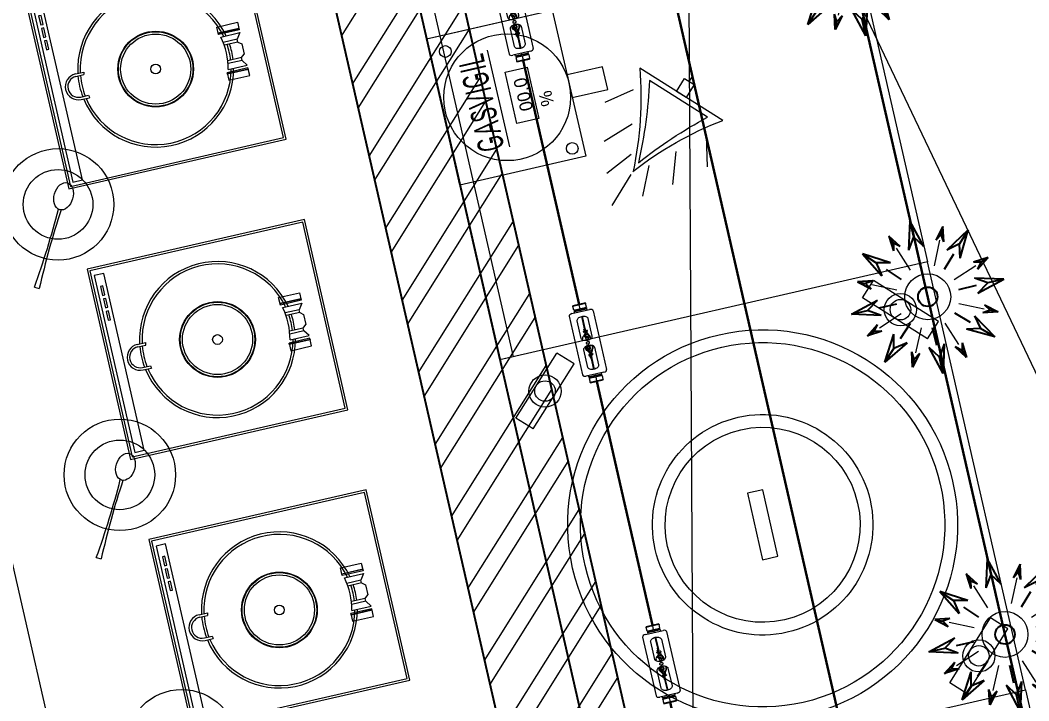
# Model space of a CAD drawing. Header units: millimetres. Extents: x 1667 to 847943, y 724 to 1832625.
# Drawn here: x 642981 to 644820, y 723251 to 724492 of the extents above; entities that cross this region are included whole.
import ezdxf

# ---------------------------------------------------------------- set-up
doc = ezdxf.new("R2010")
doc.units = ezdxf.units.MM
doc.linetypes.add('CENTER', pattern=[2, 1.25, -0.25, 0.25, -0.25])
doc.linetypes.add('CONTINULUS', pattern=[0])
for name, color, linetype, lineweight in [('2026-02-28_GF-SF BWP SET_MAIN BLOCK_SASANGIR RESORT$0$BRICK WALL_MOFA', 20, 'Continuous', 25), ('2026-02-28_GF-SF BWP SET_MAIN BLOCK_SASANGIR RESORT$0$HATCH LIGHT_MOFA', 253, 'Continuous', 0), ('DIMENSION_MOFA', 66, 'CENTER', 15), ('FACILITY kitchen equipment', 152, 'Continuous', 0), ('GH - KIT - PLAN', 32, 'Continuous', 0), ('GH - KIT EQUIP.', 2, 'Continuous', 9)]:
    doc.layers.add(name, color=color, linetype=linetype, lineweight=lineweight)
for name, color, linetype in [('EQUIP', 7, 'Continuous'), ('RI', 81, 'Continuous'), ('SSEPL - DIMENSION', 6, 'Continuous')]:
    doc.layers.add(name, color=color, linetype=linetype)
doc.layers.add('Fusible link', color=7, linetype='Continuous', true_color=0x30c200)
doc.layers.add('SSE PIPING', color=7, linetype='Continuous', lineweight=30, true_color=0x0512c2)
doc.layers.add('SSE SYS', color=7, linetype='Continuous', lineweight=15, true_color=0xeb0000)
doc.styles.add('ROMANS', font='romans.shx')

# ---------------------------------------------------------------- blocks, each defined once
blk = doc.blocks.new('GASVIGIL')
at = {"color": 1, "linetype": 'CONTINULUS', "lineweight": -2, "ltscale": 1000}
for points in [[(69.5, 45), (358.9, 45), (358.9, -204.3), (69.5, -204.3)], [(161.1, -88.6), (262.5, -88.6), (262.5, -132.5), (161.1, -132.5)], [(230.7, -204.3), (185.8, -204.3), (185.8, -274.6), (230.7, -274.6)]]:
    blk.add_lwpolyline(points, close=True, dxfattribs=at)
for centre, radius in [((214.5, -81.9), 122.4), ((327.1, 14.8), 11.3), ((90.1, -182.2), 11.3)]:
    blk.add_circle(centre, radius, dxfattribs=at)
at = {"color": 30, "linetype": 'CONTINULUS', "lineweight": -2, "ltscale": 1000, "true_color": 0xf26722, "insert": (120, -5.2), "char_height": 50, "attachment_point": 1, "style": 'ROMANS'}
blk.add_mtext_dynamic_manual_height_columns('{\\fArial Narrow|b0|i0|c0|p34;\\W0.65;\\T1.1;\\LGASVIGIL}', width=178.4, gutter_width=2.5, heights=[27], dxfattribs=at)
at = {"color": 242, "linetype": 'CONTINULUS', "lineweight": -2, "ltscale": 1000, "true_color": 0xcd2027, "insert": (180.3, -100.9), "char_height": 25, "width": 82.159, "attachment_point": 1, "style": 'ROMANS'}
blk.add_mtext('{\\fAgency FB|b0|i0|c0|p34;00.0  %}', dxfattribs=at)
blk = doc.blocks.new('FUSIBLE LINK')
at = {"layer": 'SSE SYS', "color": 0, "lineweight": 0}
for p, q in [((211.5, 22.5), (28.5, 22.5)), ((0, 11.8), (0, -11.8)), ((1.4, 11.8), (0, 11.8)), ((1.4, 11.8), (1.4, 12)), ((1.4, 11.8), (1.4, -11.8)), ((13.5, 12), (1.9, 12)), ((13.5, 0), (1.9, 0)), ((14, 11.8), (14, 12)), ((14, -11.8), (14, 11.8)), ((14, 10.9), (17.5, 10.9)), ((17.5, 11.5), (17.6, 12)), ((17.5, -11.5), (17.5, 11.5)), ((18.1, 12), (22.5, 12)), ((18.2, 0), (22.5, 0)), ((22.5, -16.5), (22.5, 16.5)), ((70.8, 0.7), (37.5, 0.7)), ((47.5, 10), (102.5, 10)), ((70.8, 0.7), (70.8, -0.4)), ((82, 2.7), (82, -0.4)), ((84, 3.5), (83, 3.5)), ((83, 0.3), (84, 0.3)), ((85, 2.7), (85, -0.4)), ((95, 0), (95, -1.1)), ((98.7, 0.4), (98.7, 1.1)), ((109.9, 6.7), (104.5, 6.7)), ((110.3, 0.4), (110.3, 1.1)), ((112, -3.1), (112, 3.1)), ((117, 1.2), (117, -1.2)), ((123, -1.2), (123, 1.2)), ((131.3, 7.8), (135.5, 7.8)), ((137.5, 10), (192.5, 10)), ((145, 0), (145, 1.1)), ((154.7, 2.7), (154.7, -0.4)), ((155.7, 3.5), (156.6, 3.5)), ((156.6, 0.3), (155.7, 0.3)), ((157.6, 2.7), (157.6, -0.4)), ((168.8, 0.7), (168.8, -0.4)), ((202.5, 0.7), (168.8, 0.7)), ((217.5, 16.5), (217.5, -16.5)), ((221.9, 12), (217.5, 12)), ((221.9, 0), (217.5, 0)), ((222.5, 11.5), (222.4, 12)), ((222.5, 11.5), (222.5, -11.5)), ((226, 10.9), (222.5, 10.9)), ((226, 11.8), (226, 12)), ((226, 11.8), (226, -11.8)), ((226.5, 12), (238.1, 12)), ((226.5, 0), (238.1, 0)), ((238.6, 11.8), (238.6, 12)), ((238.6, -11.8), (238.6, 11.8)), ((238.6, 11.8), (240, 11.8)), ((240, -11.8), (240, 11.8)), ((1.4, -11.8), (0, -11.8)), ((1.4, -11.8), (1.4, -12)), ((13.5, -12), (1.9, -12)), ((14, -10.9), (17.5, -10.9)), ((14, -11.8), (14, -12)), ((17.5, -11.5), (17.6, -12)), ((18.1, -12), (22.5, -12)), ((70.8, -0.6), (37.5, -0.6)), ((102.5, -10), (47.5, -10)), ((70.8, -0.4), (70.8, -0.6)), ((82, -3.6), (82, -0.4)), ((84, -4.4), (83, -4.4)), ((85, -0.4), (85, -3.6)), ((104.5, -6.7), (109.9, -6.7)), ((104.5, -7.8), (108.7, -7.8)), ((135.5, -5.6), (129.2, -5.6)), ((130.1, -6.7), (135.5, -6.7)), ((192.5, -10), (137.5, -10)), ((154.7, -0.4), (154.7, -3.6)), ((155.7, -4.4), (156.6, -4.4)), ((157.6, -3.6), (157.6, -0.4)), ((168.8, -0.4), (168.8, -0.6)), ((202.5, -0.6), (168.8, -0.6)), ((221.9, -12), (217.5, -12)), ((222.5, -11.5), (222.4, -12)), ((226, -10.9), (222.5, -10.9)), ((226, -11.8), (226, -12)), ((226.5, -12), (238.1, -12)), ((238.6, -11.8), (240, -11.8)), ((238.6, -11.8), (238.6, -12)), ((211.5, -22.5), (28.5, -22.5))]:
    blk.add_line(p, q, dxfattribs=at)
for centre, start, end in [((28.5, 16.5), 90, 180), ((211.5, 16.5), 0, 90), ((28.5, -16.5), 180, 270), ((211.5, -16.5), 270, 0)]:
    blk.add_arc(centre, 6, start, end, dxfattribs=at)
for centre, major_axis in [((76.3, 1.3), (0.107, 0.641)), ((163.3, 1.3), (-0.107, 0.641))]:
    blk.add_ellipse(centre, major_axis=major_axis, ratio=0.135102, dxfattribs=at)
for centre, major_axis, ratio, start_param, end_param in [((83, 2.7), (-1, 0), 0.769374, 4.712389, 6.283185), ((83, -0.4), (-1, 0), 0.769374, 4.712389, 6.283185), ((84, 2.7), (1, 0), 0.769374, 0, 1.570796), ((84, -0.4), (1, 0), 0.769374, 0, 1.570796), ((104.5, 0), (-9.5, 0), 0.707107, 5.998219, 7.853982), ((104.5, 0), (-9.5, 0), 0.707107, 4.712389, 5.774777), ((104.5, 1.1), (5.76, 0), 0.707107, 2.942229, 8.903945), ((104.5, 1.1), (4.76, 0), 0.707107, 2.951279, 8.856853), ((135.5, -1.1), (-4.76, 0), 0.707107, 4.335447, 6.067777), ((135.5, 1.1), (9.5, 0), 0.707107, 0.313248, 1.570796), ((135.5, 1.1), (9.5, 0), 0.707107, 4.712389, 6.385879), ((135.5, 0), (9.5, 0), 0.707107, 4.712389, 6.283185), ((135.5, -1.1), (4.76, 0), 0.707107, 0.215408, 0.824896), ((155.7, 2.7), (-1, 0), 0.769374, 4.712389, 6.283185), ((155.7, -0.4), (-1, 0), 0.769374, 4.712389, 6.283185), ((156.6, 2.7), (1, 0), 0.769374, 0, 1.570796), ((156.6, -0.4), (1, 0), 0.769374, 0, 1.570796), ((83, -3.6), (-1, 0), 0.769374, 0, 1.570796), ((84, -3.6), (1, 0), 0.769374, 4.712389, 6.283185), ((104.5, -1.1), (-9.5, 0), 0.707107, 0, 1.570796), ((155.7, -3.6), (-1, 0), 0.769374, 0, 1.570796), ((156.6, -3.6), (1, 0), 0.769374, 4.712389, 6.283185)]:
    blk.add_ellipse(centre, major_axis=major_axis, ratio=ratio, start_param=start_param, end_param=end_param, dxfattribs=at)
for points, weights in [([(1.9, 12), (1, 6), (1.9, 0)], [1.07710249847, 1.24373083487, 1.07710249847]), ([(1.4, 12), (1.4, 12), (1.9, 12)], [1.16041666667, 1.16041666667, 1.07710249847]), ([(1.9, 0), (1, -6), (1.9, -12)], [1.07710249847, 1.24373083487, 1.07710249847]), ([(13.5, 12), (14, 12), (14, 12)], [1.07710249847, 1.16041666667, 1.16041666667]), ([(13.5, 0), (14.4, 6), (13.5, 12)], [1.07710249847, 1.24373083487, 1.07710249847]), ([(13.5, -12), (14.4, -6), (13.5, 0)], [1.07710249847, 1.24373083487, 1.07710249847]), ([(18.1, 12), (17.6, 12), (17.6, 12)], [1.00344322391, 1.08333333333, 1.08333333333]), ([(18.2, 0), (17.2, 6), (18.1, 12)], [1.00136118663, 1.15523047531, 1.00343082543]), ([(18.1, -12), (17.2, -6), (18.2, 0)], [1.00343082542, 1.15523047531, 1.00136118663]), ([(222.4, 12), (222.4, 12), (221.9, 12)], [1.08333333333, 1.08333333333, 1.00764795771]), ([(221.9, 12), (222.8, 6), (221.9, 0)], [1.00767581319, 1.1670909423, 1.00981175327]), ([(221.9, 0), (222.8, -6), (221.9, -12)], [1.00981175327, 1.1670909423, 1.00767581319]), ([(226.5, 12), (225.6, 6), (226.5, 0)], [1.07710249847, 1.24373083487, 1.07710249847]), ([(226, 12), (226, 12), (226.5, 12)], [1.16041666667, 1.16041666667, 1.07710249847]), ([(226.5, 0), (225.6, -6), (226.5, -12)], [1.07710249847, 1.24373083487, 1.07710249847]), ([(238.1, 0), (239, 6), (238.1, 12)], [1.07710249847, 1.24373083487, 1.07710249847]), ([(238.1, 12), (238.6, 12), (238.6, 12)], [1.07710249847, 1.16041666667, 1.16041666667]), ([(238.1, -12), (239, -6), (238.1, 0)], [1.07710249847, 1.24373083487, 1.07710249847]), ([(1.9, -12), (1.4, -12), (1.4, -12)], [1.07710249847, 1.16041666667, 1.16041666667]), ([(14, -12), (14, -12), (13.5, -12)], [1.16041666667, 1.16041666667, 1.07710249847]), ([(17.6, -12), (17.6, -12), (18.1, -12)], [1.08333333333, 1.08333333333, 1.00344322392]), ([(221.9, -12), (222.4, -12), (222.4, -12)], [1.00764795771, 1.08333333333, 1.08333333333]), ([(226.5, -12), (226, -12), (226, -12)], [1.07710249847, 1.16041666667, 1.16041666667]), ([(238.6, -12), (238.6, -12), (238.1, -12)], [1.16041666667, 1.16041666667, 1.07710249847])]:
    blk.add_rational_spline(points, weights, degree=2, dxfattribs=at)
for points, knots in [([(47.5, -10), (46.2, -10), (44.9, -9.7), (42.4, -8.7), (41.3, -8), (39.5, -6.2), (38.8, -5.1), (37.8, -2.6), (37.5, -1.3), (37.5, 1.3), (37.8, 2.6), (38.8, 5.1), (39.5, 6.2), (41.3, 8), (42.4, 8.7), (44.9, 9.7), (46.2, 10), (47.5, 10)], [-3.028815, -3.028815, -3.028815, -3.028815, -2.650181, -2.650181, -2.271547, -2.271547, -1.892977, -1.892977, -1.514407, -1.514407, -1.135838, -1.135838, -0.757268, -0.757268, -0.378634, -0.378634, 0, 0, 0, 0]), ([(85, 0.6), (85.7, 0.6), (86.4, 0.7), (88.4, 1), (89.6, 1.4), (91.9, 2.4), (93.1, 2.8), (95.2, 3.2), (96, 3.3), (98.1, 3.3), (99.4, 3.2), (101.2, 2.7), (101.7, 2.5), (102.3, 2.1), (102.6, 1.9), (103.1, 1.4), (103.4, 1.1), (103.7, 0.4), (103.8, 0), (103.9, -0.7), (103.9, -1.1), (103.7, -1.8), (103.7, -2), (103.6, -2.2)], [0, 0, 0, 0, 0.217722, 0.217722, 0.599337, 0.599337, 1.001087, 1.001087, 1.237962, 1.237962, 1.634576, 1.634576, 1.793536, 1.793536, 1.887731, 1.887731, 2.035841, 2.035841, 2.164918, 2.164918, 2.307792, 2.307792, 2.392726, 2.392726, 2.392726, 2.392726]), ([(102.3, -1.9), (102.3, -1.8), (102.4, -1.7), (102.6, -1.2), (102.6, -0.8), (102.5, -0.2), (102.5, -0.1), (102.3, 0.3), (102.3, 0.4), (102, 0.7), (101.8, 0.9), (101.3, 1.2), (101, 1.4), (100.4, 1.6), (100, 1.7), (99, 1.9), (98.4, 2), (96.9, 2), (96, 2), (93.9, 1.7), (92.8, 1.3), (90.7, 0.5), (89.5, 0), (87.2, -0.5), (86.1, -0.7), (85, -0.7)], [1.927663, 1.927663, 1.927663, 1.927663, 1.971839, 1.971839, 2.14146, 2.14146, 2.223179, 2.223179, 2.288169, 2.288169, 2.392051, 2.392051, 2.484571, 2.484571, 2.605248, 2.605248, 2.785636, 2.785636, 3.064619, 3.064619, 3.414855, 3.414855, 3.792298, 3.792298, 4.131386, 4.131386, 4.131386, 4.131386]), ([(100.6, 1.5), (100.6, 1.4), (100.5, 1.4), (100.2, 1.1), (100, 0.8), (99.9, 0.5), (99.9, 0.4), (99.9, 0.4)], [7.1761552, 7.1761552, 7.1761552, 7.1761552, 7.2463126, 7.2463126, 7.5518512, 7.5518512, 7.6082514, 7.6082514, 7.6082514, 7.6082514]), ([(109.1, 0.4), (109.1, 0.5), (109, 0.7), (108.7, 1.2), (108.4, 1.5), (107.8, 1.9), (107.4, 2.2), (106.5, 2.5), (106.1, 2.6), (105.1, 2.8), (104.6, 2.8), (103.6, 2.7), (103.1, 2.6), (102.4, 2.5), (102.2, 2.4), (102, 2.3)], [4.958119, 4.958119, 4.958119, 4.958119, 5.153641, 5.153641, 5.481226, 5.481226, 5.77758, 5.77758, 6.070578, 6.070578, 6.364746, 6.364746, 6.659288, 6.659288, 6.800091, 6.800091, 6.800091, 6.800091]), ([(102.5, 10), (103.8, 10), (105.1, 9.7), (107.6, 8.7), (108.7, 8), (110.5, 6.2), (111.2, 5.1), (112.2, 2.6), (112.5, 1.3), (112.5, -1.3), (112.2, -2.6), (111.2, -5.1), (110.5, -6.2), (108.7, -8), (107.6, -8.7), (105.1, -9.7), (103.8, -10), (102.5, -10)], [0, 0, 0, 0, 0.378634, 0.378634, 0.757268, 0.757268, 1.135838, 1.135838, 1.514407, 1.514407, 1.892977, 1.892977, 2.271547, 2.271547, 2.650181, 2.650181, 3.028815, 3.028815, 3.028815, 3.028815]), ([(120, 3.3), (120.4, 3.3), (120.8, 3.2), (121.6, 2.8), (122, 2.6), (122.6, 2), (122.8, 1.6), (123.2, 0.8), (123.2, 0.4), (123.2, -0.4), (123.2, -0.8), (122.8, -1.6), (122.6, -2), (122, -2.6), (121.6, -2.8), (120.8, -3.2), (120.4, -3.2), (119.6, -3.2), (119.2, -3.2), (118.4, -2.8), (118, -2.6), (117.4, -2), (117.2, -1.6), (116.8, -0.8), (116.8, -0.4), (116.8, 0.4), (116.8, 0.8), (117.2, 1.6), (117.4, 2), (118, 2.6), (118.4, 2.8), (119.2, 3.2), (119.6, 3.3), (120, 3.3)], [0, 0, 0, 0, 0.122487, 0.122487, 0.244974, 0.244974, 0.367461, 0.367461, 0.489948, 0.489948, 0.612435, 0.612435, 0.734921, 0.734921, 0.857408, 0.857408, 0.979896, 0.979896, 1.102383, 1.102383, 1.22487, 1.22487, 1.347356, 1.347356, 1.469843, 1.469843, 1.59233, 1.59233, 1.714817, 1.714817, 1.837304, 1.837304, 1.959791, 1.959791, 1.959791, 1.959791]), ([(137.5, -10), (136.2, -10), (134.9, -9.7), (132.4, -8.7), (131.3, -8), (129.5, -6.2), (128.8, -5.1), (127.8, -2.6), (127.5, -1.3), (127.5, 1.3), (127.8, 2.6), (128.8, 5.1), (129.5, 6.2), (131.3, 8), (132.4, 8.7), (134.9, 9.7), (136.2, 10), (137.5, 10)], [-3.028815, -3.028815, -3.028815, -3.028815, -2.650181, -2.650181, -2.271547, -2.271547, -1.892977, -1.892977, -1.514407, -1.514407, -1.135838, -1.135838, -0.757268, -0.757268, -0.378634, -0.378634, 0, 0, 0, 0]), ([(140.3, 0.2), (140.3, -0.1), (140.1, -0.5), (139.7, -1.2), (139.4, -1.5), (138.8, -1.9), (138.4, -2.2), (137.5, -2.5), (137.1, -2.6), (136.1, -2.8), (135.6, -2.8), (134.6, -2.7), (134.1, -2.6), (133.2, -2.4), (132.8, -2.2), (132, -1.8), (131.7, -1.6), (131.2, -1.1), (131, -0.8), (130.8, -0.3), (130.7, 0), (130.7, 0.2)], [1.570796, 1.570796, 1.570796, 1.570796, 2.012049, 2.012049, 2.339634, 2.339634, 2.635988, 2.635988, 2.928985, 2.928985, 3.223153, 3.223153, 3.517695, 3.517695, 3.81113, 3.81113, 4.10472, 4.10472, 4.410259, 4.410259, 4.712389, 4.712389, 4.712389, 4.712389]), ([(136.3, -2.7), (136.2, -2.4), (136.1, -2.1), (135.8, -1.3), (135.8, -0.8), (135.9, 0), (135.9, 0.3), (136.2, 0.9), (136.4, 1.2), (137, 1.8), (137.3, 2.1), (138, 2.5), (138.5, 2.7), (139.5, 3), (140.1, 3.1), (141.6, 3.3), (142.6, 3.3), (144.7, 3.2), (146, 3), (148.3, 2.2), (149.4, 1.6), (151.6, 0.9), (152.7, 0.7), (154.1, 0.6), (154.4, 0.6), (154.7, 0.6)], [2.023629, 2.023629, 2.023629, 2.023629, 2.138276, 2.138276, 2.33333, 2.33333, 2.421199, 2.421199, 2.567305, 2.567305, 2.696329, 2.696329, 2.839885, 2.839885, 3.028475, 3.028475, 3.301463, 3.301463, 3.682223, 3.682223, 4.060763, 4.060763, 4.399366, 4.399366, 4.484991, 4.484991, 4.484991, 4.484991]), ([(154.7, -0.7), (153.9, -0.7), (153.1, -0.6), (150.9, -0.3), (149.6, 0.2), (147, 1.3), (145.6, 1.7), (143.5, 2), (142.8, 2), (141.5, 2), (140.9, 1.9), (139.9, 1.7), (139.4, 1.6), (138.7, 1.4), (138.4, 1.2), (138, 1), (137.9, 0.9), (137.6, 0.6), (137.4, 0.4), (137.2, 0), (137.1, -0.2), (137.1, -0.7), (137.1, -1), (137.3, -1.7), (137.4, -2.1), (137.7, -2.4), (137.7, -2.4), (137.7, -2.4)], [0, 0, 0, 0, 0.240735, 0.240735, 0.669452, 0.669452, 1.116471, 1.116471, 1.319401, 1.319401, 1.495533, 1.495533, 1.643532, 1.643532, 1.738305, 1.738305, 1.798805, 1.798805, 1.894993, 1.894993, 1.990364, 1.990364, 2.118017, 2.118017, 2.280462, 2.280462, 2.283284, 2.283284, 2.283284, 2.283284]), ([(162.2, 0.4), (163.7, 0.5), (165.2, 0.5), (167.4, 0.6), (168.1, 0.6), (168.8, 0.7)], [0.4577605, 0.4577605, 0.4577605, 0.4577605, 0.9134652, 0.9134652, 1.1257771, 1.1257771, 1.1257771, 1.1257771]), ([(192.5, 10), (193.8, 10), (195.1, 9.7), (197.6, 8.7), (198.7, 8), (200.5, 6.2), (201.2, 5.1), (202.2, 2.6), (202.5, 1.3), (202.5, -1.3), (202.2, -2.6), (201.2, -5.1), (200.5, -6.2), (198.7, -8), (197.6, -8.7), (195.1, -9.7), (193.8, -10), (192.5, -10)], [0, 0, 0, 0, 0.378634, 0.378634, 0.757268, 0.757268, 1.135838, 1.135838, 1.514407, 1.514407, 1.892977, 1.892977, 2.271547, 2.271547, 2.650181, 2.650181, 3.028815, 3.028815, 3.028815, 3.028815]), ([(82, -1.4), (78.8, -0.9), (75.5, -0.8), (71.7, -0.7), (71.3, -0.7), (70.8, -0.6)], [0, 0, 0, 0, 0.993496, 0.993496, 1.125968, 1.125968, 1.125968, 1.125968]), ([(96.8, -5), (96.2, -4.9), (95.7, -4.8), (93.8, -4.3), (92.5, -3.9), (89.2, -2.8), (87.1, -2.3), (85, -2)], [3.239476, 3.239476, 3.239476, 3.239476, 3.399636, 3.399636, 3.830524, 3.830524, 4.482784, 4.482784, 4.482784, 4.482784]), ([(85.2, -0.7), (87.3, -1), (89.3, -1.5), (92.7, -2.6), (94.1, -3.1), (95.6, -3.4)], [0.019334, 0.019334, 0.019334, 0.019334, 0.660667, 0.660667, 1.121037, 1.121037, 1.121037, 1.121037]), ([(154.7, -2), (152.8, -2.2), (150.8, -2.7), (147.5, -3.8), (146, -4.3), (143.6, -4.9), (142.7, -5.1), (141.7, -5.1), (141.6, -5.1), (141.6, -5.1)], [0, 0, 0, 0, 0.594463, 0.594463, 1.07955, 1.07955, 1.36646, 1.36646, 1.375298, 1.375298, 1.375298, 1.375298]), ([(143.6, -3.5), (143.6, -3.5), (143.6, -3.5), (144.8, -3.3), (145.9, -2.9), (149.4, -1.8), (151.9, -1.1), (154.5, -0.7)], [2.955523, 2.955523, 2.955523, 2.955523, 2.965126, 2.965126, 3.316615, 3.316615, 4.110893, 4.110893, 4.110893, 4.110893])]:
    blk.add_open_spline(points, degree=3, knots=knots, dxfattribs=at)
for points in [[(70.8, 0.7), (73, 0.6), (75.2, 0.5), (77.4, 0.4)], [(82, -0.5), (80.1, -0.2), (78.2, 0.3), (76.2, 0.6)], [(76.5, 1.9), (78.3, 1.6), (80.2, 1.1), (82, 0.8)], [(157.6, 0.8), (159.5, 1.1), (161.4, 1.6), (163.2, 1.9)], [(163.4, 0.6), (161.5, 0.3), (159.6, -0.2), (157.6, -0.5)], [(168.8, -0.6), (165.1, -0.8), (161.3, -0.8), (157.6, -1.4)]]:
    blk.add_open_spline(points, degree=3, dxfattribs=at)
blk = doc.blocks.new('*U187')
at = {"xscale": 0.6}
blk.add_blockref('FUSIBLE LINK', (-83, 0), dxfattribs=at)
blk = doc.blocks.new('*U186')
at = {"color": 0, "linetype": 'ByBlock', "lineweight": -2, "transparency": 16777216}
blk.add_blockref('*U187', (0, 0), dxfattribs=at)
blk = doc.blocks.new('FLU. LINK SLD')
at = {"layer": 'Fusible link', "color": 1, "lineweight": 30, "true_color": 0xff0000}
for p, q in [((72, 0), (300, 0)), ((444, 0), (672, 0))]:
    blk.add_line(p, q, dxfattribs=at)
at = {"color": 7, "xscale": -1}
blk.add_blockref('*U186', (361, 0), dxfattribs=at)
blk = doc.blocks.new('*U292')
blk.add_blockref('FLU. LINK SLD', (-372, 0))
blk = doc.blocks.new('*U291')
at = {"layer": 'Fusible link', "color": 0, "linetype": 'ByBlock', "lineweight": -2, "transparency": 16777216}
for p in [(3000, 0), (3600, 0), (4200, 0)]:
    blk.add_blockref('*U292', p, dxfattribs=at)
blk = doc.blocks.new('as')
at = {"layer": 'RI', "color": 6}
for p, q in [((5465.8, 12710.1), (5481.9, 12687.3)), ((5468, 12682.3), (5465.8, 12710.1))]:
    blk.add_line(p, q, dxfattribs=at)
for points in [[(5465.8, 12710.1), (5470.9, 12696)], [(5468, 12682.3), (5470.9, 12696), (5481.9, 12687.3)]]:
    blk.add_lwpolyline(points, dxfattribs=at)
blk = doc.blocks.new('earsty')
at = {"layer": 'RI', "color": 3}
for p, q in [((5514.5, 12632.3), (5528.7, 12684)), ((5528.7, 12684), (5542.9, 12632.3))]:
    blk.add_line(p, q, dxfattribs=at)
for points in [[(5528.7, 12684), (5528.7, 12654)], [(5514.5, 12632.3), (5528.7, 12654), (5542.9, 12632.3)]]:
    blk.add_lwpolyline(points, dxfattribs=at)
blk = doc.blocks.new('N2 NOZZLE')
at = {"layer": 'RI', "color": 2}
for p, q in [((8849.9, 10451.9), (8849.9, 10418.8)), ((8787, 10426.6), (8809.9, 10402.7)), ((8915.4, 10424), (8891.5, 10401.1)), ((8759.4, 10365.1), (8792.4, 10365.1)), ((8940.7, 10361.8), (8907.6, 10361.8)), ((8787, 10295.6), (8809.9, 10319.5)), ((8915.4, 10298.2), (8891.5, 10321.1)), ((8849.9, 10270.3), (8849.9, 10303.4))]:
    blk.add_line(p, q, dxfattribs=at)
at = {"layer": 'RI', "color": 3}
blk.add_circle((8849.9, 10361.1), 17.7, dxfattribs=at)
at = {"layer": 'SSE SYS', "color": 3}
for p, q in [((8830.2, 10415.3), (8814, 10459.8)), ((8874.3, 10413.4), (8893.9, 10455.5)), ((8797.6, 10385.5), (8755, 10405.7)), ((8904.1, 10380.8), (8949.2, 10396.8)), ((8795.7, 10341.4), (8752.8, 10325.7)), ((8902.2, 10336.7), (8945.4, 10316.6)), ((8825.5, 10308.8), (8805.3, 10265.5)), ((8869.6, 10306.9), (8885.6, 10263.1))]:
    blk.add_line(p, q, dxfattribs=at)
at = {"layer": 'SSE SYS', "color": 6}
blk.add_circle((8849.9, 10361.1), 41.8, dxfattribs=at)
at = {"layer": 'SSEPL - DIMENSION'}
for name, p in [('earsty', (3321.2, -2180.5)), ('as', (3339.3, -2225.8))]:
    blk.add_blockref(name, p, dxfattribs=at)
for name, p, rotation in [('earsty', (13555.6, -2511.9), 43.86927902025781), ('as', (13853.7, -2435.5), 44.99999999919728), ('earsty', (21391.6, 4836.4), 89.99999999968108), ('as', (21329, 4607.4), 88.89712622311059), ('earsty', (21528.5, 15567.9), 136.116081330813), ('as', (21646.8, 15364.8), 134.9999999992035)]:
    blk.add_blockref(name, p, dxfattribs=dict(at, rotation=rotation))
at = {"layer": 'SSEPL - DIMENSION', "xscale": -1}
for name, p, rotation in [('as', (13242.5, -2658.2), 355.000000000404), ('earsty', (3639.9, -2316.2), 313.8692790201218), ('as', (2641.1, -1896), 309.4931779048613), ('earsty', (-3691.7, 4833.2), 270.0000000003189), ('as', (-4169.4, 5968.5), 265.0000000004954), ('earsty', (-4023.2, 15066.7), 226.1307608134773), ('earsty', (3321.2, 22902.7), 180), ('as', (-3462, 16461.1), 220.0000000005127)]:
    blk.add_blockref(name, p, dxfattribs=dict(at, rotation=rotation))
blk = doc.blocks.new('N2 NOZZLE - #01')
at = {"layer": 'SSEPL - DIMENSION'}
blk.add_blockref('N2 NOZZLE', (0, 0), dxfattribs=at)
blk = doc.blocks.new('*U294')
at = {"layer": 'SSEPL - DIMENSION', "color": 6, "xscale": -1}
blk.add_blockref('N2 NOZZLE - #01', (8849.9, -10361.1), dxfattribs=at)
blk = doc.blocks.new('*U293')
at = {"layer": 'SSE SYS', "color": 0, "linetype": 'ByBlock', "lineweight": -2, "transparency": 16777216}
for p in [(3156.3, 0), (3787.6, 0), (4418.9, 0)]:
    blk.add_blockref('*U294', p, dxfattribs=at)
blk = doc.blocks.new('DUCT NOZZLE')
at = {"color": 6}
for p, q in [((149.4, 149.4), (196.1, 196.1)), ((60.3, 126.7), (79.4, 183.6)), ((78.4, -10.3), (-10.3, 78.4)), ((126.7, 60.3), (183.6, 79.4)), ((7.8, 7.8), (0, 0))]:
    blk.add_line(p, q, dxfattribs=at)
blk.add_lwpolyline([(34.6, 20), (20, 34.6), (0.4, 15.1), (15.1, 0.4)], close=True, dxfattribs=at)
for centre, start, end in [((-227.3, 875.4), 285.2307, 295.7245), ((875.4, -227.3), 154.2755, 164.7693)]:
    blk.add_arc(centre, 826, start, end, dxfattribs=at)
at = {"layer": 'SSE SYS', "color": 3}
for p, q in [((113.7, 140.5), (137.7, 192.1)), ((-0.2, 111.2), (10.6, 166.4)), ((140.5, 113.7), (192.1, 137.7)), ((90.6, -36), (-36, 90.6)), ((111.2, -0.2), (166.4, 10.6))]:
    blk.add_line(p, q, dxfattribs=at)
for centre, start, end in [((-125.2, 718.4), 278.0874, 295.1605), ((718.4, -125.2), 154.8395, 171.9126)]:
    blk.add_arc(centre, 634.2, start, end, dxfattribs=at)
blk = doc.blocks.new('*U298')
blk.add_blockref('DUCT NOZZLE', (-80.1, -80.1))
blk = doc.blocks.new('*U297')
at = {"layer": 'SSE SYS', "color": 0, "linetype": 'ByBlock', "lineweight": -2, "transparency": 16777216}
blk.add_blockref('*U298', (2899, 0), dxfattribs=at)
blk = doc.blocks.new('FSS03')
at = {"layer": 'SSE PIPING', "elevation": 0}
for points in [[(1174757.7, -1362052.3), (1174757.7, -1357075.5)], [(1175086.2, -1362352.5), (1175086.2, -1357075.5)]]:
    blk.add_lwpolyline(points, dxfattribs=at)
at = {"layer": 'SSE SYS', "color": 30, "elevation": 0}
blk.add_lwpolyline([(1174300.4, -1357027.4), (1174300.4, -1362627.5), (1175550.4, -1362627.5), (1175550.4, -1357027.4)], close=True, dxfattribs=at)
at = {"layer": 'Fusible link', "xscale": -1, "rotation": 89.99999999999994}
blk.add_blockref('*U291', (1174463.4, -1357433.5, 0), dxfattribs=at)
at = {"layer": 'SSE SYS', "xscale": -1, "rotation": 89.99999999999994}
for name, p in [('*U293', (1175086.2, -1357302.3, 0)), ('*U297', (1174677.6, -1357783.9, 0))]:
    blk.add_blockref(name, p, dxfattribs=at)
blk = doc.blocks.new('FURNITURE BOH')
at = {"layer": 'EQUIP', "color": 4, "lineweight": -3}
blk.add_line((-22430, 14475, 0), (-22430, 12075, 0), dxfattribs=at)
at = {"layer": 'FACILITY kitchen equipment', "color": 177, "true_color": 0x293189}
for p, q in [((-22425.5, 13269.4, 0), (-22326.5, 13368.4, 0)), ((-22300.1, 13342, 0), (-22326.5, 13368.4, 0)), ((-21760.7, 13342, 0), (-21734.3, 13368.4, 0)), ((-21635.4, 13269.4, 0), (-21734.3, 13368.4, 0)), ((-22399.1, 13243.1, 0), (-22300.1, 13342, 0)), ((-21661.8, 13243.1, 0), (-21760.7, 13342, 0)), ((-22399.1, 13243.1, 0), (-22425.5, 13269.4, 0)), ((-21661.8, 13243.1, 0), (-21635.4, 13269.4, 0)), ((-21762.1, 12622.5, 0), (-21663.1, 12721.4, 0)), ((-21636.8, 12695.1, 0), (-21663.1, 12721.4, 0)), ((-21735.7, 12596.1, 0), (-21636.8, 12695.1, 0)), ((-21735.7, 12596.1, 0), (-21762.1, 12622.5, 0)), ((-21735.7, 12596.1, 0), (-21762.1, 12622.5, 0))]:
    blk.add_line(p, q, dxfattribs=at)
at = {"layer": 'FACILITY kitchen equipment', "color": 177, "true_color": 0x293189, "elevation": 0}
for points in [[(-21630.4, 12579.6), (-21630.4, 13379.6), (-22430.4, 13379.6), (-22430.4, 12579.6)], [(-22016.1, 13041.8), (-22044.8, 13041.8), (-22044.8, 12917.4), (-22016.1, 12917.4)], [(-21630.4, 12579.6), (-21630.4, 11779.6), (-22430.4, 11779.6), (-22430.4, 12579.6)]]:
    blk.add_lwpolyline(points, close=True, dxfattribs=at)
at = {"layer": 'FACILITY kitchen equipment', "color": 177, "true_color": 0x293189}
for centre, radius in [((-22362.8, 13305.7, 0), 29.4), ((-21698, 13305.7, 0), 29.4), ((-22362.8, 13305.7, 0), 18.7), ((-21698, 13305.7, 0), 18.7), ((-21699.4, 12658.8, 0), 29.4), ((-21699.4, 12658.8, 0), 18.7)]:
    blk.add_circle(centre, radius, dxfattribs=at)
for major_axis, start_param, end_param in [((-0.2, 355.4), -0.000583, 6.282602), ((-0.5, 332.1), -0.001425, 6.28176), ((-0.4, 201), -0.00176, 6.281425), ((0, 177.7), -0.000039, 6.283146)]:
    blk.add_ellipse((-22030.4, 12979.6, 0), major_axis=major_axis, ratio=1, start_param=start_param, end_param=end_param, dxfattribs=at)
at = {"layer": 'GH - KIT - PLAN', "color": 6, "lineweight": -2}
for p, q in [((-22430, 17380), (-21180.2, 11779.6, 0)), ((-22430, 11779.6, 0), (-21180.2, 17380, 0))]:
    blk.add_line(p, q, dxfattribs=at)
at = {"layer": 'GH - KIT EQUIP.', "ltscale": 0.5}
blk.add_line((-23380, 17100, 0), (-23380, 11740, 0), dxfattribs=at)
at = {"layer": 'GH - KIT EQUIP.'}
for p, q in [((-23068.5, 14060.2), (-23053.1, 14060.2)), ((-23068.5, 14055.6), (-23053.9, 14055.6)), ((-22795.1, 14066.6), (-22759.3, 14066.6)), ((-22766.9, 14055.9), (-22793, 14055.9)), ((-22759.3, 14066.6), (-22766.9, 14055.9)), ((-22766.9, 14050.8), (-22766.9, 14055.9)), ((-22766.9, 14050.8), (-22792.4, 14050.8)), ((-22766.9, 14050.8), (-22760.7, 14045.7)), ((-22760.7, 14045.7), (-22760.7, 14026.8)), ((-23068.5, 14016.9), (-23053.9, 14016.9)), ((-22766.9, 14016.5), (-22793, 14016.5)), ((-22766.9, 14021.7), (-22792.4, 14021.7)), ((-22766.9, 14021.7), (-22760.7, 14026.8)), ((-22766.9, 14016.5), (-22766.9, 14021.7)), ((-22759.4, 14005.8), (-22766.9, 14016.5)), ((-23068.5, 14012.3), (-23053.1, 14012.3)), ((-22795.1, 14005.8), (-22759.4, 14005.8)), ((-22795.1, 13561), (-22759.4, 13561)), ((-22759.4, 13561), (-22766.9, 13550.3)), ((-23068.5, 13554.6), (-23053.1, 13554.6)), ((-23068.5, 13550), (-23053.9, 13550)), ((-22766.9, 13550.3), (-22793.1, 13550.3)), ((-22766.9, 13545.2), (-22792.4, 13545.2)), ((-22766.9, 13545.2), (-22766.9, 13550.3)), ((-22766.9, 13545.2), (-22760.7, 13540.1)), ((-22760.7, 13540.1), (-22760.7, 13521.2)), ((-22766.9, 13516.1), (-22760.7, 13521.2)), ((-23068.5, 13511.4), (-23053.9, 13511.4)), ((-23068.5, 13506.7), (-23053.1, 13506.7)), ((-22795.2, 13500.2), (-22759.4, 13500.2)), ((-22766.9, 13510.9), (-22793.1, 13510.9)), ((-22766.9, 13516.1), (-22792.4, 13516.1)), ((-22766.9, 13510.9), (-22766.9, 13516.1)), ((-22759.4, 13500.2), (-22766.9, 13510.9)), ((-23068.6, 13049), (-23053.2, 13049)), ((-23068.6, 13044.4), (-23053.9, 13044.4)), ((-22795.2, 13055.4), (-22759.4, 13055.4)), ((-22766.9, 13044.7), (-22793.1, 13044.7)), ((-22759.4, 13055.4), (-22766.9, 13044.7)), ((-22766.9, 13039.6), (-22766.9, 13044.7)), ((-22766.9, 13039.6), (-22792.4, 13039.6)), ((-22766.9, 13039.6), (-22760.7, 13034.5)), ((-22760.7, 13034.5), (-22760.7, 13015.6)), ((-23068.6, 13005.8), (-23053.9, 13005.8)), ((-22766.9, 13005.3), (-22793.1, 13005.3)), ((-22766.9, 13010.5), (-22792.4, 13010.5)), ((-22766.9, 13010.5), (-22760.7, 13015.6)), ((-22766.9, 13005.3), (-22766.9, 13010.5)), ((-22759.4, 12994.6), (-22766.9, 13005.3)), ((-23068.6, 13001.1), (-23053.2, 13001.1)), ((-22795.2, 12994.6), (-22759.4, 12994.6))]:
    blk.add_line(p, q, dxfattribs=at)
at = {"layer": 'GH - KIT EQUIP.', "lineweight": 0, "ltscale": 10}
for p, q in [((-23228.1, 13698.2), (-23220, 13693.7)), ((-23228.2, 13192.6), (-23220, 13188.1))]:
    blk.add_line(p, q, dxfattribs=at)
at = {"layer": 'GH - KIT EQUIP.', "elevation": 0}
for points in [[(-22430, 17380), (-21180.2, 17380), (-21180.2, 11779.6), (-22430, 11779.6)], [(-21630.1, 13979.5), (-21630.1, 14779.5), (-22430.1, 14779.5), (-22430.1, 13979.5)], [(-21630.1, 13979.5), (-21630.1, 14779.5), (-22405.1, 14779.5), (-22405.1, 13979.5)], [(-21630.4, 13979.5), (-21630.4, 13379.6), (-22430.4, 13379.6), (-22430.4, 13979.5)], [(-22430.4, 13979.5), (-22405.4, 13979.5), (-22405.4, 13379.6), (-22430.4, 13379.6)]]:
    blk.add_lwpolyline(points, close=True, dxfattribs=at)
blk.add_lwpolyline([(-27969.4, 17100.1), (-22580, 17100.1), (-22580, 11740), (-27089.4, 11740)], dxfattribs=at)
at = {"layer": 'GH - KIT EQUIP.'}
for points in [[(-22720.7, 13858.4), (-22720.7, 14214), (-23127.1, 14214.1), (-23127.1, 13858.5)], [(-22724.7, 13862.4), (-22724.6, 14210.1), (-23123.2, 14210.1), (-23123.2, 13862.4)], [(-23099.2, 13869.2), (-23099.2, 14199.8), (-23117, 14199.8), (-23117, 13869.2)], [(-23105.9, 14161.4), (-23105.9, 14178.1), (-23110.3, 14178.1), (-23110.3, 14161.4)], [(-23105.9, 14138.1), (-23105.9, 14154.8), (-23110.3, 14154.8), (-23110.3, 14138.1)], [(-23105.9, 14114.9), (-23105.9, 14131.5), (-23110.3, 14131.5), (-23110.3, 14114.9)], [(-22798.3, 14086), (-22759.3, 14086), (-22759.3, 14071.8), (-22798.3, 14071.8)], [(-22798.3, 13986.4), (-22759.4, 13986.4), (-22759.4, 14000.7), (-22798.3, 14000.7)], [(-22720.8, 13352.8), (-22720.7, 13708.4), (-23127.1, 13708.5), (-23127.2, 13352.9)], [(-22724.7, 13356.8), (-22724.7, 13704.5), (-23123.2, 13704.5), (-23123.2, 13356.8)], [(-23099.3, 13363.6), (-23099.2, 13694.2), (-23117, 13694.2), (-23117.1, 13363.6)], [(-23105.9, 13655.8), (-23105.9, 13672.5), (-23110.3, 13672.5), (-23110.3, 13655.8)], [(-23105.9, 13632.5), (-23105.9, 13649.2), (-23110.3, 13649.2), (-23110.3, 13632.5)], [(-23105.9, 13609.3), (-23105.9, 13625.9), (-23110.3, 13625.9), (-23110.3, 13609.3)], [(-22798.3, 13580.4), (-22759.4, 13580.4), (-22759.4, 13566.2), (-22798.3, 13566.2)], [(-22798.3, 13480.9), (-22759.4, 13480.8), (-22759.4, 13495.1), (-22798.3, 13495.1)], [(-22720.8, 12847.2), (-22720.8, 13202.8), (-23127.2, 13202.9), (-23127.2, 12847.3)], [(-22724.7, 12851.2), (-22724.7, 13198.9), (-23123.2, 13198.9), (-23123.3, 12851.2)], [(-23099.3, 12858), (-23099.3, 13188.6), (-23117.1, 13188.6), (-23117.1, 12858)], [(-23106, 13150.2), (-23106, 13166.9), (-23110.4, 13166.9), (-23110.4, 13150.2)], [(-23106, 13126.9), (-23106, 13143.6), (-23110.4, 13143.6), (-23110.4, 13126.9)], [(-23106, 13103.7), (-23106, 13120.3), (-23110.4, 13120.3), (-23110.4, 13103.7)], [(-22798.4, 13074.8), (-22759.4, 13074.8), (-22759.4, 13060.6), (-22798.4, 13060.6)], [(-22798.4, 12975.3), (-22759.4, 12975.2), (-22759.4, 12989.5), (-22798.4, 12989.5)]]:
    blk.add_lwpolyline(points, close=True, dxfattribs=at)
for points in [[(-22759.3, 14074), (-22759.3, 14074.5), (-22798.3, 14074.6), (-22798.3, 14074)], [(-22759.3, 14074), (-22798.3, 14074), (-22798.3, 14071.8)], [(-22759.4, 13998.5), (-22798.3, 13998.5), (-22798.3, 14000.7)], [(-22759.4, 13998.5), (-22759.4, 13997.9), (-22798.3, 13997.9), (-22798.3, 13998.5)], [(-22759.4, 13568.4), (-22759.4, 13569), (-22798.3, 13569), (-22798.3, 13568.4)], [(-22759.4, 13568.4), (-22798.3, 13568.4), (-22798.3, 13566.2)], [(-22759.4, 13492.9), (-22798.3, 13492.9), (-22798.3, 13495.1)], [(-22759.4, 13492.9), (-22759.4, 13492.3), (-22798.3, 13492.3), (-22798.3, 13492.9)], [(-22759.4, 13062.8), (-22759.4, 13063.4), (-22798.4, 13063.4), (-22798.4, 13062.8)], [(-22759.4, 13062.8), (-22798.4, 13062.8), (-22798.4, 13060.6)], [(-22759.4, 12987.3), (-22798.4, 12987.3), (-22798.4, 12989.5)], [(-22759.4, 12987.3), (-22759.4, 12986.7), (-22798.4, 12986.7), (-22798.4, 12987.3)]]:
    blk.add_lwpolyline(points, dxfattribs=at)
for centre, radius in [((-22923.9, 14036.2), 69), ((-22923.9, 14036.2), 68), ((-22923.9, 14036.2), 63.9), ((-22923.9, 14036.2), 8.9), ((-22924, 13530.6), 69), ((-22924, 13530.6), 68), ((-22924, 13530.6), 63.9), ((-22924, 13530.6), 8.9), ((-22924, 13025), 69), ((-22924, 13025), 68), ((-22924, 13025), 63.9), ((-22924, 13025), 8.9)]:
    blk.add_circle(centre, radius, dxfattribs=at)
at = {"layer": 'GH - KIT EQUIP.', "lineweight": 0, "ltscale": 10}
for centre, radius in [((-23152.5, 13835.5), 101.6), ((-23152.5, 13835.5), 63.5), ((-23152.6, 13329.9), 101.6), ((-23152.6, 13329.9), 63.5), ((-23152.6, 12824.3), 101.6)]:
    blk.add_circle(centre, radius, dxfattribs=at)
at = {"layer": 'GH - KIT EQUIP.'}
for centre, radius, start, end in [((-22923.9, 14036.2), 142.2, 12.3376, 170.3034), ((-22923.9, 14036.2), 137.7, 12.7538, 169.9788), ((-23068.5, 14036.3), 23.9, 89.9942, 269.9942), ((-23068.5, 14036.3), 19.3, 89.9942, 269.9942), ((-22923.9, 14036.2), 142.2, 172.1921, 187.7964), ((-22923.9, 14036.2), 137.7, 171.9316, 188.0568), ((-22923.9, 14036.2), 131.4, 169.4937, 171.5426), ((-22923.9, 14036.2), 132.3, 346.7118, 13.2766), ((-22923.9, 14036.2), 137.7, 353.9171, 6.0714), ((-22923.9, 14036.2), 142.2, 354.1128, 5.8756), ((-22923.9, 14036.2), 131.4, 188.4458, 190.4947), ((-22923.9, 14036.2), 142.2, 189.685, 347.6508), ((-22923.9, 14036.2), 137.7, 190.0096, 347.2347), ((-22924, 13530.6), 142.2, 12.3376, 170.3034), ((-22924, 13530.6), 137.7, 12.7538, 169.9788), ((-22924, 13530.6), 132.3, 346.7118, 13.2766), ((-23068.5, 13530.7), 23.9, 89.9942, 269.9942), ((-23068.5, 13530.7), 19.3, 89.9942, 269.9942), ((-22924, 13530.6), 142.2, 172.1921, 187.7964), ((-22924, 13530.6), 137.7, 171.9316, 188.0568), ((-22924, 13530.6), 131.4, 169.4937, 171.5426), ((-22924, 13530.6), 137.7, 353.9171, 6.0714), ((-22924, 13530.6), 142.2, 354.1128, 5.8756), ((-22924, 13530.6), 142.2, 189.685, 347.6508), ((-22924, 13530.6), 137.7, 190.0096, 347.2347), ((-22924, 13530.6), 131.4, 188.4458, 190.4947), ((-22924, 13025), 142.2, 12.3376, 170.3034), ((-22924, 13025), 137.7, 12.7538, 169.9788), ((-23068.6, 13025.1), 23.9, 89.9942, 269.9942), ((-23068.6, 13025.1), 19.3, 89.9942, 269.9942), ((-22924, 13025), 142.2, 172.1921, 187.7964), ((-22924, 13025), 137.7, 171.9316, 188.0568), ((-22924, 13025), 131.4, 169.4937, 171.5426), ((-22924, 13025), 132.3, 346.7118, 13.2766), ((-22924, 13025), 137.7, 353.9171, 6.0714), ((-22924, 13025), 142.2, 354.1128, 5.8756), ((-22924, 13025), 131.4, 188.4458, 190.4947), ((-22924, 13025), 142.2, 189.685, 347.6508), ((-22924, 13025), 137.7, 190.0096, 347.2347)]:
    blk.add_arc(centre, radius, start, end, dxfattribs=at)
at = {"layer": 'GH - KIT EQUIP.', "lineweight": 0, "ltscale": 10}
for centre, start, end in [((-24514.7, 14527.5), 327.196, 332.761), ((-21839.6, 13032.2), 148.8332, 154.3982), ((-24514.7, 14021.9), 327.196, 332.761), ((-21839.6, 12526.7), 148.8332, 154.3982)]:
    blk.add_arc(centre, 1530.7, start, end, dxfattribs=at)
for centre in [(-23139.3, 13847.6), (-23139.3, 13342)]:
    blk.add_ellipse(centre, major_axis=(12.4, 22.2), ratio=0.673955, dxfattribs=at)
at = {"color": 242, "linetype": 'CONTINULUS', "lineweight": -2, "true_color": 0xcd2027, "xscale": 0.9446063807924281, "yscale": 0.9446063807924281, "zscale": 0.9446063807924281, "rotation": 90}
blk.add_blockref('GASVIGIL', (-22387.9, 13640.5, 0), dxfattribs=at)
at = {"layer": 'Fusible link'}
blk.add_blockref('FSS03', (-1196730.4, 1374407.4, 0), dxfattribs=at)
blk = doc.blocks.new('ff')
at = {"layer": '2026-02-28_GF-SF BWP SET_MAIN BLOCK_SASANGIR RESORT$0$HATCH LIGHT_MOFA'}
h = blk.add_hatch(dxfattribs=at)
h.set_pattern_fill('ANSI32', color=256, scale=10, angle=360)
h.set_pattern_definition([(45, (141873.28, -3193.15), (-67.35192, 67.35192), []), (45, (141918.18, -3193.15), (-67.35192, 67.35192), [])])
h.paths.add_polyline_path([(47000, -6390), (47230, -6390), (47230, -750), (47000, -750)])
at = {"layer": '2026-02-28_GF-SF BWP SET_MAIN BLOCK_SASANGIR RESORT$0$BRICK WALL_MOFA'}
blk.add_lwpolyline([(47000, -6390), (47230, -6390), (47230, -750), (47000, -750)], close=True, dxfattribs=at)
at = {"color": 1, "rotation": 360}
blk.add_blockref('FURNITURE BOH', (69580.092, -18129.993), dxfattribs=at)

msp = doc.modelspace()

# ---------------------------------------------------------------- block references
at = {"layer": 'DIMENSION_MOFA', "rotation": 12.89632932256583}
msp.add_blockref('ff', (596835.137, 717980.215), dxfattribs=at)

doc.saveas('drawing.dxf')
